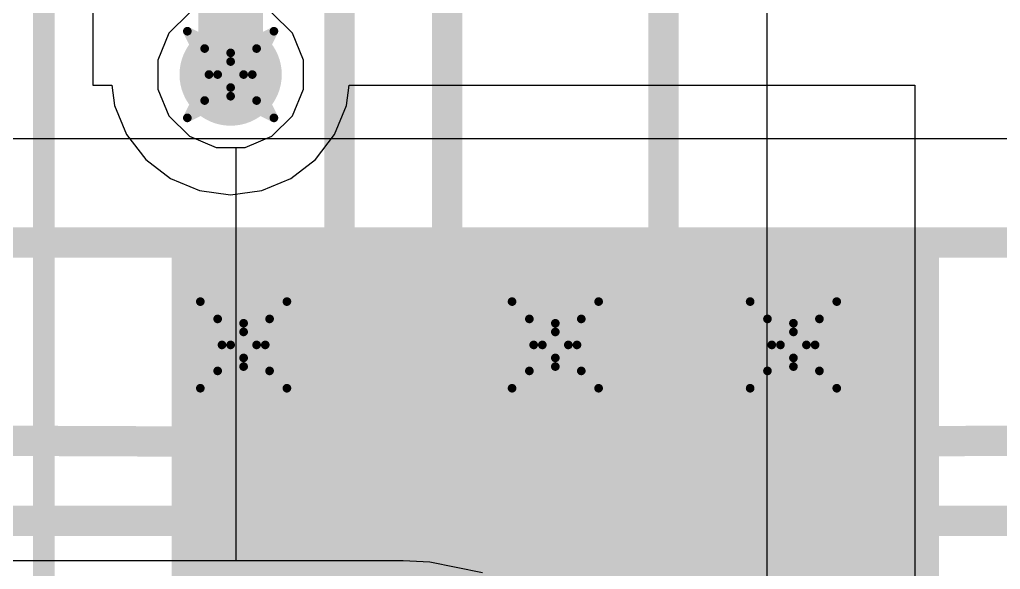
# Model space of a CAD drawing. Header units: inches. Extents: x -2 to 5376, y -4 to 5426.
# Drawn here: x 106.97 to 112.72, y 39.14 to 42.36 of the extents above; entities that cross this region are included whole.
import ezdxf

# ---------------------------------------------------------------- set-up
doc = ezdxf.new("R2010")
doc.units = ezdxf.units.IN
for name, color, linetype in [('Bottom Layer', 5, 'Continuous'), ('Drill Drawing', 1, 'Continuous'), ('Layer 1', 16, 'Continuous'), ('Layer 2', 76, 'Continuous'), ('Top Layer', 1, 'Continuous'), ('Top Overlay', 2, 'Continuous'), ('Top Paste', 8, 'Continuous'), ('Top Solder', 216, 'Continuous'), ('Via Holes', 16, 'Continuous')]:
    doc.layers.add(name, color=color, linetype=linetype)

# ---------------------------------------------------------------- blocks, each defined once
blk = doc.blocks.new('WSON_8_EP_6_8__143')
at = {"layer": 'Top Layer'}
blk.add_hatch(color=1, dxfattribs=at).paths.add_polyline_path([(-1.6996, 2.1497), (1.7004, 2.1497), (1.7004, -2.1502), (-1.6996, -2.1502)])
at = {"layer": 'Top Paste'}
blk.add_hatch(color=8, dxfattribs=at).paths.add_polyline_path([(-1.6996, 2.1497), (1.7004, 2.1497), (1.7004, -2.1502), (-1.6996, -2.1502)])
at = {"layer": 'Top Solder'}
blk.add_hatch(color=216, dxfattribs=at).paths.add_polyline_path([(-1.8012, 2.2513), (1.802, 2.2513), (1.802, -2.2518), (-1.8012, -2.2518)])
at = {"layer": 'Top Overlay'}
blk.add_lwpolyline([(-3.9996, 2.9999, 0.127, 0.127, 0), (4.0004, 2.9999, 0.127, 0.127, 0)], format="xyseb", dxfattribs=at)

msp = doc.modelspace()

# ---------------------------------------------------------------- hatches: boundary and pattern name
at = {"layer": 'Bottom Layer'}
h = msp.add_hatch(color=5, dxfattribs=at)
edge = h.paths.add_edge_path()
edge.add_arc((108.204, 42.037), 0.3, 0, 360)
h = msp.add_hatch(color=5, dxfattribs=at)
edge = h.paths.add_edge_path()
edge.add_arc((108.2802, 40.452), 0.3, 0, 360)
h = msp.add_hatch(color=5, dxfattribs=at)
edge = h.paths.add_edge_path()
edge.add_arc((110.109, 40.452), 0.3, 0, 360)
h = msp.add_hatch(color=5, dxfattribs=at)
edge = h.paths.add_edge_path()
edge.add_arc((111.506, 40.452), 0.3, 0, 360)
at = {"layer": 'Layer 1'}
h = msp.add_hatch(color=16, dxfattribs=at)
edge = h.paths.add_edge_path()
edge.add_arc((108.204, 42.037), 0.3, 0, 360)
h = msp.add_hatch(color=16, dxfattribs=at)
edge = h.paths.add_edge_path()
edge.add_arc((108.2802, 40.452), 0.3, 0, 360)
h = msp.add_hatch(color=16, dxfattribs=at)
edge = h.paths.add_edge_path()
edge.add_arc((110.109, 40.452), 0.3, 0, 360)
h = msp.add_hatch(color=16, dxfattribs=at)
edge = h.paths.add_edge_path()
edge.add_arc((111.506, 40.452), 0.3, 0, 360)
at = {"layer": 'Layer 2'}
h = msp.add_hatch(color=76, dxfattribs=at)
edge = h.paths.add_edge_path()
edge.add_arc((108.204, 42.037), 0.3, 0, 360)
h = msp.add_hatch(color=76, dxfattribs=at)
edge = h.paths.add_edge_path()
edge.add_arc((108.2802, 40.452), 0.3, 0, 360)
h = msp.add_hatch(color=76, dxfattribs=at)
edge = h.paths.add_edge_path()
edge.add_arc((110.109, 40.452), 0.3, 0, 360)
h = msp.add_hatch(color=76, dxfattribs=at)
edge = h.paths.add_edge_path()
edge.add_arc((111.506, 40.452), 0.3, 0, 360)
at = {"layer": 'Top Layer'}
h = msp.add_hatch(color=1, dxfattribs=at)
edge = h.paths.add_edge_path()
edge.add_arc((108.204, 42.037), 0.3, 0, 360)
h = msp.add_hatch(color=1, dxfattribs=at)
edge = h.paths.add_edge_path()
edge.add_arc((108.2802, 40.452), 0.3, 0, 360)
h = msp.add_hatch(color=1, dxfattribs=at)
edge = h.paths.add_edge_path()
edge.add_arc((110.109, 40.452), 0.3, 0, 360)
h = msp.add_hatch(color=1, dxfattribs=at)
edge = h.paths.add_edge_path()
edge.add_arc((111.506, 40.452), 0.3, 0, 360)
at = {"layer": 'Via Holes'}
h = msp.add_hatch(color=7, dxfattribs=at)
edge = h.paths.add_edge_path()
edge.add_arc((108.204, 42.037), 0.15, 0, 360)
h = msp.add_hatch(color=7, dxfattribs=at)
edge = h.paths.add_edge_path()
edge.add_arc((108.2802, 40.452), 0.15, 0, 360)
h = msp.add_hatch(color=7, dxfattribs=at)
edge = h.paths.add_edge_path()
edge.add_arc((110.109, 40.452), 0.15, 0, 360)
h = msp.add_hatch(color=7, dxfattribs=at)
edge = h.paths.add_edge_path()
edge.add_arc((111.506, 40.452), 0.15, 0, 360)

# ---------------------------------------------------------------- linework, layer by layer
at = {"layer": 'Bottom Layer'}
for p, q in [((111.3526, 34.9765), (111.3526, 45.8996)), ((107.9621, 42.399), (107.842, 42.2789)), ((107.842, 42.2789), (107.777, 42.1219)), ((107.777, 42.1219), (107.777, 41.9521)), ((107.777, 41.9521), (107.842, 41.7951)), ((107.842, 41.7951), (107.9621, 41.675)), ((107.9621, 41.675), (108.1191, 41.61)), ((108.1191, 41.61), (108.2336, 41.61)), ((108.2336, 41.61), (108.2336, 39.1854)), ((108.2336, 39.1854), (106.0637, 39.1854))]:
    msp.add_line(p, q, dxfattribs=at)
for points in [[(108.8422, 32.4999, 0.1778, 0.1778, 0), (108.8422, 47.1314, 0.1778, 0.1778, 0)], [(109.474, 33.1586, 0.1778, 0.1778, 0), (109.474, 46.3042, 0.1778, 0.1778, 0)], [(110.744, 34.8393, 0.1778, 0.1778, 0), (110.744, 46.3042, 0.1778, 0.1778, 0)]]:
    msp.add_lwpolyline(points, format="xyseb", dxfattribs=at)
at = {"layer": 'Drill Drawing'}
for points in [[(107.95, 42.291, 0.0508, 0.0508, 0), (108.204, 42.164, 0.0508, 0.0508, 0)], [(107.95, 42.291, 0.0508, 0.0508, 0), (108.077, 42.037, 0.0508, 0.0508, 0)], [(108.204, 42.164, 0.0508, 0.0508, 0), (108.458, 42.291, 0.0508, 0.0508, 0)], [(108.331, 42.037, 0.0508, 0.0508, 0), (108.458, 42.291, 0.0508, 0.0508, 0)], [(108.0516, 42.1894, 0.0508, 0.0508, 0), (108.204, 42.1132, 0.0508, 0.0508, 0)], [(108.0516, 42.1894, 0.0508, 0.0508, 0), (108.1278, 42.037, 0.0508, 0.0508, 0)], [(108.204, 42.1132, 0.0508, 0.0508, 0), (108.3564, 42.1894, 0.0508, 0.0508, 0)], [(108.2802, 42.037, 0.0508, 0.0508, 0), (108.3564, 42.1894, 0.0508, 0.0508, 0)], [(107.95, 41.783, 0.0508, 0.0508, 0), (108.077, 42.037, 0.0508, 0.0508, 0)], [(108.0516, 41.8846, 0.0508, 0.0508, 0), (108.1278, 42.037, 0.0508, 0.0508, 0)], [(108.2802, 42.037, 0.0508, 0.0508, 0), (108.3564, 41.8846, 0.0508, 0.0508, 0)], [(108.331, 42.037, 0.0508, 0.0508, 0), (108.458, 41.783, 0.0508, 0.0508, 0)], [(108.0516, 41.8846, 0.0508, 0.0508, 0), (108.204, 41.9608, 0.0508, 0.0508, 0)], [(108.204, 41.9608, 0.0508, 0.0508, 0), (108.3564, 41.8846, 0.0508, 0.0508, 0)], [(107.95, 41.783, 0.0508, 0.0508, 0), (108.204, 41.91, 0.0508, 0.0508, 0)], [(108.204, 41.91, 0.0508, 0.0508, 0), (108.458, 41.783, 0.0508, 0.0508, 0)], [(108.0262, 40.706, 0.0508, 0.0508, 0), (108.2802, 40.579, 0.0508, 0.0508, 0)], [(108.0262, 40.706, 0.0508, 0.0508, 0), (108.1532, 40.452, 0.0508, 0.0508, 0)], [(108.2802, 40.579, 0.0508, 0.0508, 0), (108.5342, 40.706, 0.0508, 0.0508, 0)], [(108.4072, 40.452, 0.0508, 0.0508, 0), (108.5342, 40.706, 0.0508, 0.0508, 0)], [(109.855, 40.706, 0.0508, 0.0508, 0), (110.109, 40.579, 0.0508, 0.0508, 0)], [(109.855, 40.706, 0.0508, 0.0508, 0), (109.982, 40.452, 0.0508, 0.0508, 0)], [(110.109, 40.579, 0.0508, 0.0508, 0), (110.363, 40.706, 0.0508, 0.0508, 0)], [(110.236, 40.452, 0.0508, 0.0508, 0), (110.363, 40.706, 0.0508, 0.0508, 0)], [(111.252, 40.706, 0.0508, 0.0508, 0), (111.506, 40.579, 0.0508, 0.0508, 0)], [(111.252, 40.706, 0.0508, 0.0508, 0), (111.379, 40.452, 0.0508, 0.0508, 0)], [(111.506, 40.579, 0.0508, 0.0508, 0), (111.76, 40.706, 0.0508, 0.0508, 0)], [(111.633, 40.452, 0.0508, 0.0508, 0), (111.76, 40.706, 0.0508, 0.0508, 0)], [(108.1278, 40.6044, 0.0508, 0.0508, 0), (108.2802, 40.5282, 0.0508, 0.0508, 0)], [(108.1278, 40.6044, 0.0508, 0.0508, 0), (108.204, 40.452, 0.0508, 0.0508, 0)], [(108.2802, 40.5282, 0.0508, 0.0508, 0), (108.4326, 40.6044, 0.0508, 0.0508, 0)], [(108.3564, 40.452, 0.0508, 0.0508, 0), (108.4326, 40.6044, 0.0508, 0.0508, 0)], [(109.9566, 40.6044, 0.0508, 0.0508, 0), (110.109, 40.5282, 0.0508, 0.0508, 0)], [(109.9566, 40.6044, 0.0508, 0.0508, 0), (110.0328, 40.452, 0.0508, 0.0508, 0)], [(110.109, 40.5282, 0.0508, 0.0508, 0), (110.2614, 40.6044, 0.0508, 0.0508, 0)], [(110.1852, 40.452, 0.0508, 0.0508, 0), (110.2614, 40.6044, 0.0508, 0.0508, 0)], [(111.3536, 40.6044, 0.0508, 0.0508, 0), (111.506, 40.5282, 0.0508, 0.0508, 0)], [(111.3536, 40.6044, 0.0508, 0.0508, 0), (111.4298, 40.452, 0.0508, 0.0508, 0)], [(111.506, 40.5282, 0.0508, 0.0508, 0), (111.6584, 40.6044, 0.0508, 0.0508, 0)], [(111.5822, 40.452, 0.0508, 0.0508, 0), (111.6584, 40.6044, 0.0508, 0.0508, 0)], [(108.0262, 40.198, 0.0508, 0.0508, 0), (108.1532, 40.452, 0.0508, 0.0508, 0)], [(108.1278, 40.2996, 0.0508, 0.0508, 0), (108.204, 40.452, 0.0508, 0.0508, 0)], [(108.3564, 40.452, 0.0508, 0.0508, 0), (108.4326, 40.2996, 0.0508, 0.0508, 0)], [(108.4072, 40.452, 0.0508, 0.0508, 0), (108.5342, 40.198, 0.0508, 0.0508, 0)], [(109.855, 40.198, 0.0508, 0.0508, 0), (109.982, 40.452, 0.0508, 0.0508, 0)], [(109.9566, 40.2996, 0.0508, 0.0508, 0), (110.0328, 40.452, 0.0508, 0.0508, 0)], [(110.1852, 40.452, 0.0508, 0.0508, 0), (110.2614, 40.2996, 0.0508, 0.0508, 0)], [(110.236, 40.452, 0.0508, 0.0508, 0), (110.363, 40.198, 0.0508, 0.0508, 0)], [(111.252, 40.198, 0.0508, 0.0508, 0), (111.379, 40.452, 0.0508, 0.0508, 0)], [(111.3536, 40.2996, 0.0508, 0.0508, 0), (111.4298, 40.452, 0.0508, 0.0508, 0)], [(111.5822, 40.452, 0.0508, 0.0508, 0), (111.6584, 40.2996, 0.0508, 0.0508, 0)], [(111.633, 40.452, 0.0508, 0.0508, 0), (111.76, 40.198, 0.0508, 0.0508, 0)], [(108.1278, 40.2996, 0.0508, 0.0508, 0), (108.2802, 40.3758, 0.0508, 0.0508, 0)], [(108.2802, 40.3758, 0.0508, 0.0508, 0), (108.4326, 40.2996, 0.0508, 0.0508, 0)], [(109.9566, 40.2996, 0.0508, 0.0508, 0), (110.109, 40.3758, 0.0508, 0.0508, 0)], [(110.109, 40.3758, 0.0508, 0.0508, 0), (110.2614, 40.2996, 0.0508, 0.0508, 0)], [(111.3536, 40.2996, 0.0508, 0.0508, 0), (111.506, 40.3758, 0.0508, 0.0508, 0)], [(111.506, 40.3758, 0.0508, 0.0508, 0), (111.6584, 40.2996, 0.0508, 0.0508, 0)], [(108.0262, 40.198, 0.0508, 0.0508, 0), (108.2802, 40.325, 0.0508, 0.0508, 0)], [(108.2802, 40.325, 0.0508, 0.0508, 0), (108.5342, 40.198, 0.0508, 0.0508, 0)], [(109.855, 40.198, 0.0508, 0.0508, 0), (110.109, 40.325, 0.0508, 0.0508, 0)], [(110.109, 40.325, 0.0508, 0.0508, 0), (110.363, 40.198, 0.0508, 0.0508, 0)], [(111.252, 40.198, 0.0508, 0.0508, 0), (111.506, 40.325, 0.0508, 0.0508, 0)], [(111.506, 40.325, 0.0508, 0.0508, 0), (111.76, 40.198, 0.0508, 0.0508, 0)]]:
    msp.add_lwpolyline(points, format="xyseb", dxfattribs=at)
for points in [[(107.9373, 42.291, 0.0254, 0.0254, 1), (107.9627, 42.291, 0.0254, 0.0254, 1)], [(107.9373, 42.291, 0.0254, 0.0254, 1), (107.9627, 42.291, 0.0254, 0.0254, 1)], [(108.4453, 42.291, 0.0254, 0.0254, 1), (108.4707, 42.291, 0.0254, 0.0254, 1)], [(108.4453, 42.291, 0.0254, 0.0254, 1), (108.4707, 42.291, 0.0254, 0.0254, 1)], [(108.0389, 42.1894, 0.0254, 0.0254, 1), (108.0643, 42.1894, 0.0254, 0.0254, 1)], [(108.0389, 42.1894, 0.0254, 0.0254, 1), (108.0643, 42.1894, 0.0254, 0.0254, 1)], [(108.1913, 42.164, 0.0254, 0.0254, 1), (108.2167, 42.164, 0.0254, 0.0254, 1)], [(108.1913, 42.164, 0.0254, 0.0254, 1), (108.2167, 42.164, 0.0254, 0.0254, 1)], [(108.3437, 42.1894, 0.0254, 0.0254, 1), (108.3691, 42.1894, 0.0254, 0.0254, 1)], [(108.3437, 42.1894, 0.0254, 0.0254, 1), (108.3691, 42.1894, 0.0254, 0.0254, 1)], [(108.1913, 42.1132, 0.0254, 0.0254, 1), (108.2167, 42.1132, 0.0254, 0.0254, 1)], [(108.1913, 42.1132, 0.0254, 0.0254, 1), (108.2167, 42.1132, 0.0254, 0.0254, 1)], [(108.0643, 42.037, 0.0254, 0.0254, 1), (108.0897, 42.037, 0.0254, 0.0254, 1)], [(108.0643, 42.037, 0.0254, 0.0254, 1), (108.0897, 42.037, 0.0254, 0.0254, 1)], [(108.1151, 42.037, 0.0254, 0.0254, 1), (108.1405, 42.037, 0.0254, 0.0254, 1)], [(108.1151, 42.037, 0.0254, 0.0254, 1), (108.1405, 42.037, 0.0254, 0.0254, 1)], [(108.2675, 42.037, 0.0254, 0.0254, 1), (108.2929, 42.037, 0.0254, 0.0254, 1)], [(108.2675, 42.037, 0.0254, 0.0254, 1), (108.2929, 42.037, 0.0254, 0.0254, 1)], [(108.3183, 42.037, 0.0254, 0.0254, 1), (108.3437, 42.037, 0.0254, 0.0254, 1)], [(108.3183, 42.037, 0.0254, 0.0254, 1), (108.3437, 42.037, 0.0254, 0.0254, 1)], [(108.1913, 41.9608, 0.0254, 0.0254, 1), (108.2167, 41.9608, 0.0254, 0.0254, 1)], [(108.1913, 41.9608, 0.0254, 0.0254, 1), (108.2167, 41.9608, 0.0254, 0.0254, 1)], [(108.0389, 41.8846, 0.0254, 0.0254, 1), (108.0643, 41.8846, 0.0254, 0.0254, 1)], [(108.0389, 41.8846, 0.0254, 0.0254, 1), (108.0643, 41.8846, 0.0254, 0.0254, 1)], [(108.1913, 41.91, 0.0254, 0.0254, 1), (108.2167, 41.91, 0.0254, 0.0254, 1)], [(108.1913, 41.91, 0.0254, 0.0254, 1), (108.2167, 41.91, 0.0254, 0.0254, 1)], [(108.3437, 41.8846, 0.0254, 0.0254, 1), (108.3691, 41.8846, 0.0254, 0.0254, 1)], [(108.3437, 41.8846, 0.0254, 0.0254, 1), (108.3691, 41.8846, 0.0254, 0.0254, 1)], [(107.9373, 41.783, 0.0254, 0.0254, 1), (107.9627, 41.783, 0.0254, 0.0254, 1)], [(107.9373, 41.783, 0.0254, 0.0254, 1), (107.9627, 41.783, 0.0254, 0.0254, 1)], [(108.4453, 41.783, 0.0254, 0.0254, 1), (108.4707, 41.783, 0.0254, 0.0254, 1)], [(108.4453, 41.783, 0.0254, 0.0254, 1), (108.4707, 41.783, 0.0254, 0.0254, 1)], [(108.0135, 40.706, 0.0254, 0.0254, 1), (108.0389, 40.706, 0.0254, 0.0254, 1)], [(108.0135, 40.706, 0.0254, 0.0254, 1), (108.0389, 40.706, 0.0254, 0.0254, 1)], [(108.5215, 40.706, 0.0254, 0.0254, 1), (108.5469, 40.706, 0.0254, 0.0254, 1)], [(108.5215, 40.706, 0.0254, 0.0254, 1), (108.5469, 40.706, 0.0254, 0.0254, 1)], [(109.8423, 40.706, 0.0254, 0.0254, 1), (109.8677, 40.706, 0.0254, 0.0254, 1)], [(109.8423, 40.706, 0.0254, 0.0254, 1), (109.8677, 40.706, 0.0254, 0.0254, 1)], [(110.3503, 40.706, 0.0254, 0.0254, 1), (110.3757, 40.706, 0.0254, 0.0254, 1)], [(110.3503, 40.706, 0.0254, 0.0254, 1), (110.3757, 40.706, 0.0254, 0.0254, 1)], [(111.2393, 40.706, 0.0254, 0.0254, 1), (111.2647, 40.706, 0.0254, 0.0254, 1)], [(111.2393, 40.706, 0.0254, 0.0254, 1), (111.2647, 40.706, 0.0254, 0.0254, 1)], [(111.7473, 40.706, 0.0254, 0.0254, 1), (111.7727, 40.706, 0.0254, 0.0254, 1)], [(111.7473, 40.706, 0.0254, 0.0254, 1), (111.7727, 40.706, 0.0254, 0.0254, 1)], [(108.1151, 40.6044, 0.0254, 0.0254, 1), (108.1405, 40.6044, 0.0254, 0.0254, 1)], [(108.1151, 40.6044, 0.0254, 0.0254, 1), (108.1405, 40.6044, 0.0254, 0.0254, 1)], [(108.4199, 40.6044, 0.0254, 0.0254, 1), (108.4453, 40.6044, 0.0254, 0.0254, 1)], [(108.4199, 40.6044, 0.0254, 0.0254, 1), (108.4453, 40.6044, 0.0254, 0.0254, 1)], [(109.9439, 40.6044, 0.0254, 0.0254, 1), (109.9693, 40.6044, 0.0254, 0.0254, 1)], [(109.9439, 40.6044, 0.0254, 0.0254, 1), (109.9693, 40.6044, 0.0254, 0.0254, 1)], [(110.2487, 40.6044, 0.0254, 0.0254, 1), (110.2741, 40.6044, 0.0254, 0.0254, 1)], [(110.2487, 40.6044, 0.0254, 0.0254, 1), (110.2741, 40.6044, 0.0254, 0.0254, 1)], [(111.3409, 40.6044, 0.0254, 0.0254, 1), (111.3663, 40.6044, 0.0254, 0.0254, 1)], [(111.3409, 40.6044, 0.0254, 0.0254, 1), (111.3663, 40.6044, 0.0254, 0.0254, 1)], [(111.6457, 40.6044, 0.0254, 0.0254, 1), (111.6711, 40.6044, 0.0254, 0.0254, 1)], [(111.6457, 40.6044, 0.0254, 0.0254, 1), (111.6711, 40.6044, 0.0254, 0.0254, 1)], [(108.2675, 40.579, 0.0254, 0.0254, 1), (108.2929, 40.579, 0.0254, 0.0254, 1)], [(108.2675, 40.579, 0.0254, 0.0254, 1), (108.2929, 40.579, 0.0254, 0.0254, 1)], [(110.0963, 40.579, 0.0254, 0.0254, 1), (110.1217, 40.579, 0.0254, 0.0254, 1)], [(110.0963, 40.579, 0.0254, 0.0254, 1), (110.1217, 40.579, 0.0254, 0.0254, 1)], [(111.4933, 40.579, 0.0254, 0.0254, 1), (111.5187, 40.579, 0.0254, 0.0254, 1)], [(111.4933, 40.579, 0.0254, 0.0254, 1), (111.5187, 40.579, 0.0254, 0.0254, 1)], [(108.2675, 40.5282, 0.0254, 0.0254, 1), (108.2929, 40.5282, 0.0254, 0.0254, 1)], [(108.2675, 40.5282, 0.0254, 0.0254, 1), (108.2929, 40.5282, 0.0254, 0.0254, 1)], [(110.0963, 40.5282, 0.0254, 0.0254, 1), (110.1217, 40.5282, 0.0254, 0.0254, 1)], [(110.0963, 40.5282, 0.0254, 0.0254, 1), (110.1217, 40.5282, 0.0254, 0.0254, 1)], [(111.4933, 40.5282, 0.0254, 0.0254, 1), (111.5187, 40.5282, 0.0254, 0.0254, 1)], [(111.4933, 40.5282, 0.0254, 0.0254, 1), (111.5187, 40.5282, 0.0254, 0.0254, 1)], [(108.1405, 40.452, 0.0254, 0.0254, 1), (108.1659, 40.452, 0.0254, 0.0254, 1)], [(108.1405, 40.452, 0.0254, 0.0254, 1), (108.1659, 40.452, 0.0254, 0.0254, 1)], [(108.1913, 40.452, 0.0254, 0.0254, 1), (108.2167, 40.452, 0.0254, 0.0254, 1)], [(108.1913, 40.452, 0.0254, 0.0254, 1), (108.2167, 40.452, 0.0254, 0.0254, 1)], [(108.3437, 40.452, 0.0254, 0.0254, 1), (108.3691, 40.452, 0.0254, 0.0254, 1)], [(108.3437, 40.452, 0.0254, 0.0254, 1), (108.3691, 40.452, 0.0254, 0.0254, 1)], [(108.3945, 40.452, 0.0254, 0.0254, 1), (108.4199, 40.452, 0.0254, 0.0254, 1)], [(108.3945, 40.452, 0.0254, 0.0254, 1), (108.4199, 40.452, 0.0254, 0.0254, 1)], [(109.9693, 40.452, 0.0254, 0.0254, 1), (109.9947, 40.452, 0.0254, 0.0254, 1)], [(109.9693, 40.452, 0.0254, 0.0254, 1), (109.9947, 40.452, 0.0254, 0.0254, 1)], [(110.0201, 40.452, 0.0254, 0.0254, 1), (110.0455, 40.452, 0.0254, 0.0254, 1)], [(110.0201, 40.452, 0.0254, 0.0254, 1), (110.0455, 40.452, 0.0254, 0.0254, 1)], [(110.1725, 40.452, 0.0254, 0.0254, 1), (110.1979, 40.452, 0.0254, 0.0254, 1)], [(110.1725, 40.452, 0.0254, 0.0254, 1), (110.1979, 40.452, 0.0254, 0.0254, 1)], [(110.2233, 40.452, 0.0254, 0.0254, 1), (110.2487, 40.452, 0.0254, 0.0254, 1)], [(110.2233, 40.452, 0.0254, 0.0254, 1), (110.2487, 40.452, 0.0254, 0.0254, 1)], [(111.3663, 40.452, 0.0254, 0.0254, 1), (111.3917, 40.452, 0.0254, 0.0254, 1)], [(111.3663, 40.452, 0.0254, 0.0254, 1), (111.3917, 40.452, 0.0254, 0.0254, 1)], [(111.4171, 40.452, 0.0254, 0.0254, 1), (111.4425, 40.452, 0.0254, 0.0254, 1)], [(111.4171, 40.452, 0.0254, 0.0254, 1), (111.4425, 40.452, 0.0254, 0.0254, 1)], [(111.5695, 40.452, 0.0254, 0.0254, 1), (111.5949, 40.452, 0.0254, 0.0254, 1)], [(111.5695, 40.452, 0.0254, 0.0254, 1), (111.5949, 40.452, 0.0254, 0.0254, 1)], [(111.6203, 40.452, 0.0254, 0.0254, 1), (111.6457, 40.452, 0.0254, 0.0254, 1)], [(111.6203, 40.452, 0.0254, 0.0254, 1), (111.6457, 40.452, 0.0254, 0.0254, 1)], [(108.2675, 40.3758, 0.0254, 0.0254, 1), (108.2929, 40.3758, 0.0254, 0.0254, 1)], [(108.2675, 40.3758, 0.0254, 0.0254, 1), (108.2929, 40.3758, 0.0254, 0.0254, 1)], [(110.0963, 40.3758, 0.0254, 0.0254, 1), (110.1217, 40.3758, 0.0254, 0.0254, 1)], [(110.0963, 40.3758, 0.0254, 0.0254, 1), (110.1217, 40.3758, 0.0254, 0.0254, 1)], [(111.4933, 40.3758, 0.0254, 0.0254, 1), (111.5187, 40.3758, 0.0254, 0.0254, 1)], [(111.4933, 40.3758, 0.0254, 0.0254, 1), (111.5187, 40.3758, 0.0254, 0.0254, 1)], [(108.2675, 40.325, 0.0254, 0.0254, 1), (108.2929, 40.325, 0.0254, 0.0254, 1)], [(108.2675, 40.325, 0.0254, 0.0254, 1), (108.2929, 40.325, 0.0254, 0.0254, 1)], [(110.0963, 40.325, 0.0254, 0.0254, 1), (110.1217, 40.325, 0.0254, 0.0254, 1)], [(110.0963, 40.325, 0.0254, 0.0254, 1), (110.1217, 40.325, 0.0254, 0.0254, 1)], [(111.4933, 40.325, 0.0254, 0.0254, 1), (111.5187, 40.325, 0.0254, 0.0254, 1)], [(111.4933, 40.325, 0.0254, 0.0254, 1), (111.5187, 40.325, 0.0254, 0.0254, 1)], [(108.1151, 40.2996, 0.0254, 0.0254, 1), (108.1405, 40.2996, 0.0254, 0.0254, 1)], [(108.1151, 40.2996, 0.0254, 0.0254, 1), (108.1405, 40.2996, 0.0254, 0.0254, 1)], [(108.4199, 40.2996, 0.0254, 0.0254, 1), (108.4453, 40.2996, 0.0254, 0.0254, 1)], [(108.4199, 40.2996, 0.0254, 0.0254, 1), (108.4453, 40.2996, 0.0254, 0.0254, 1)], [(109.9439, 40.2996, 0.0254, 0.0254, 1), (109.9693, 40.2996, 0.0254, 0.0254, 1)], [(109.9439, 40.2996, 0.0254, 0.0254, 1), (109.9693, 40.2996, 0.0254, 0.0254, 1)], [(110.2487, 40.2996, 0.0254, 0.0254, 1), (110.2741, 40.2996, 0.0254, 0.0254, 1)], [(110.2487, 40.2996, 0.0254, 0.0254, 1), (110.2741, 40.2996, 0.0254, 0.0254, 1)], [(111.3409, 40.2996, 0.0254, 0.0254, 1), (111.3663, 40.2996, 0.0254, 0.0254, 1)], [(111.3409, 40.2996, 0.0254, 0.0254, 1), (111.3663, 40.2996, 0.0254, 0.0254, 1)], [(111.6457, 40.2996, 0.0254, 0.0254, 1), (111.6711, 40.2996, 0.0254, 0.0254, 1)], [(111.6457, 40.2996, 0.0254, 0.0254, 1), (111.6711, 40.2996, 0.0254, 0.0254, 1)], [(108.0135, 40.198, 0.0254, 0.0254, 1), (108.0389, 40.198, 0.0254, 0.0254, 1)], [(108.0135, 40.198, 0.0254, 0.0254, 1), (108.0389, 40.198, 0.0254, 0.0254, 1)], [(108.5215, 40.198, 0.0254, 0.0254, 1), (108.5469, 40.198, 0.0254, 0.0254, 1)], [(108.5215, 40.198, 0.0254, 0.0254, 1), (108.5469, 40.198, 0.0254, 0.0254, 1)], [(109.8423, 40.198, 0.0254, 0.0254, 1), (109.8677, 40.198, 0.0254, 0.0254, 1)], [(109.8423, 40.198, 0.0254, 0.0254, 1), (109.8677, 40.198, 0.0254, 0.0254, 1)], [(110.3503, 40.198, 0.0254, 0.0254, 1), (110.3757, 40.198, 0.0254, 0.0254, 1)], [(110.3503, 40.198, 0.0254, 0.0254, 1), (110.3757, 40.198, 0.0254, 0.0254, 1)], [(111.2393, 40.198, 0.0254, 0.0254, 1), (111.2647, 40.198, 0.0254, 0.0254, 1)], [(111.2393, 40.198, 0.0254, 0.0254, 1), (111.2647, 40.198, 0.0254, 0.0254, 1)], [(111.7473, 40.198, 0.0254, 0.0254, 1), (111.7727, 40.198, 0.0254, 0.0254, 1)], [(111.7473, 40.198, 0.0254, 0.0254, 1), (111.7727, 40.198, 0.0254, 0.0254, 1)]]:
    msp.add_lwpolyline(points, format="xyseb", close=True, dxfattribs=at)
at = {"layer": 'Layer 1'}
for p, q in [((107.9621, 42.399), (107.842, 42.2789)), ((108.566, 42.2789), (108.4459, 42.399)), ((107.842, 42.2789), (107.777, 42.1219)), ((108.631, 42.1219), (108.566, 42.2789)), ((107.777, 42.1219), (107.777, 41.9521)), ((108.631, 41.9521), (108.631, 42.1219)), ((107.777, 41.9521), (107.842, 41.7951)), ((108.566, 41.7951), (108.631, 41.9521)), ((107.842, 41.7951), (107.9621, 41.675)), ((108.4459, 41.675), (108.566, 41.7951)), ((107.9621, 41.675), (108.1191, 41.61)), ((108.2889, 41.61), (108.4459, 41.675)), ((108.1191, 41.61), (108.2889, 41.61)), ((109.216, 39.1854), (93.3047, 39.1854)), ((109.3731, 39.1776), (109.216, 39.1854)), ((109.6812, 39.1164), (109.3731, 39.1776))]:
    msp.add_line(p, q, dxfattribs=at)
at = {"layer": 'Layer 2'}
msp.add_line((113.6268, 41.6605), (104.7659, 41.6605), dxfattribs=at)
for points in [[(100.3239, 41.0519, 0.1778, 0.1778, 0), (119.9948, 41.0519, 0.1778, 0.1778, 0)], [(99.7534, 39.9204, 0.1778, 0.1778, 0), (107.9903, 39.8853, 0.1778, 0.1778, 0)], [(111.7197, 39.8853, 0.1778, 0.1778, 0), (119.9324, 39.9204, 0.1778, 0.1778, 0)], [(107.9903, 39.8853, 0.1778, 0.1778, 0), (111.7197, 39.8853, 0.1778, 0.1778, 0)], [(97.2316, 39.4204, 0.1778, 0.1778, 0), (119.2131, 39.4204, 0.1778, 0.1778, 0)]]:
    msp.add_lwpolyline(points, format="xyseb", dxfattribs=at)
for points in [[(107.9459, 39.8853, 0.0889, 0.0889, 1), (108.0348, 39.8853, 0.0889, 0.0889, 1)], [(107.9459, 39.8853, 0.0889, 0.0889, 1), (108.0348, 39.8853, 0.0889, 0.0889, 1)], [(111.6752, 39.8853, 0.0889, 0.0889, 1), (111.7641, 39.8853, 0.0889, 0.0889, 1)], [(111.6752, 39.8853, 0.0889, 0.0889, 1), (111.7641, 39.8853, 0.0889, 0.0889, 1)]]:
    msp.add_lwpolyline(points, format="xyseb", close=True, dxfattribs=at)
at = {"layer": 'Top Layer'}
for p, q in [((107.3957, 43.9583), (107.3957, 41.9745)), ((107.3957, 41.9745), (107.5077, 41.9745)), ((107.5077, 41.9745), (107.5235, 41.8547)), ((108.8845, 41.8547), (108.9003, 41.9745)), ((108.9003, 41.9745), (112.2182, 41.9745)), ((112.2182, 41.9745), (112.2182, 36.9667)), ((107.5235, 41.8547), (107.5939, 41.6847)), ((108.8141, 41.6847), (108.8845, 41.8547)), ((107.5939, 41.6847), (107.7058, 41.5388)), ((108.7022, 41.5388), (108.8141, 41.6847)), ((107.7058, 41.5388), (107.8517, 41.4269)), ((108.5563, 41.4269), (108.7022, 41.5388)), ((107.8517, 41.4269), (108.0217, 41.3565)), ((108.3863, 41.3565), (108.5563, 41.4269)), ((108.0217, 41.3565), (108.204, 41.3325)), ((108.204, 41.3325), (108.3863, 41.3565)), ((109.216, 39.1854), (88.8238, 39.1854)), ((109.3731, 39.1776), (109.216, 39.1854)), ((109.6812, 39.1164), (109.3731, 39.1776))]:
    msp.add_line(p, q, dxfattribs=at)
for points in [[(108.204, 42.037, 0.381, 0.381, 0), (108.204, 43.0825, 0.381, 0.381, 0)], [(110.109, 39.2829, 0.254, 0.254, -0.414214), (112.0137, 37.3781, 0.254, 0.254, 0)]]:
    msp.add_lwpolyline(points, format="xyseb", dxfattribs=at)
for points in [[(108.1088, 42.037, 0.1905, 0.1905, 1), (108.2993, 42.037, 0.1905, 0.1905, 1)], [(110.0455, 39.2829, 0.127, 0.127, 1), (110.1725, 39.2829, 0.127, 0.127, 1)]]:
    msp.add_lwpolyline(points, format="xyseb", close=True, dxfattribs=at)

# ---------------------------------------------------------------- block references
at = {"rotation": 90}
msp.add_blockref('WSON_8_EP_6_8__143', (110.1087, 39.2825), dxfattribs=at)

doc.saveas('drawing.dxf')
